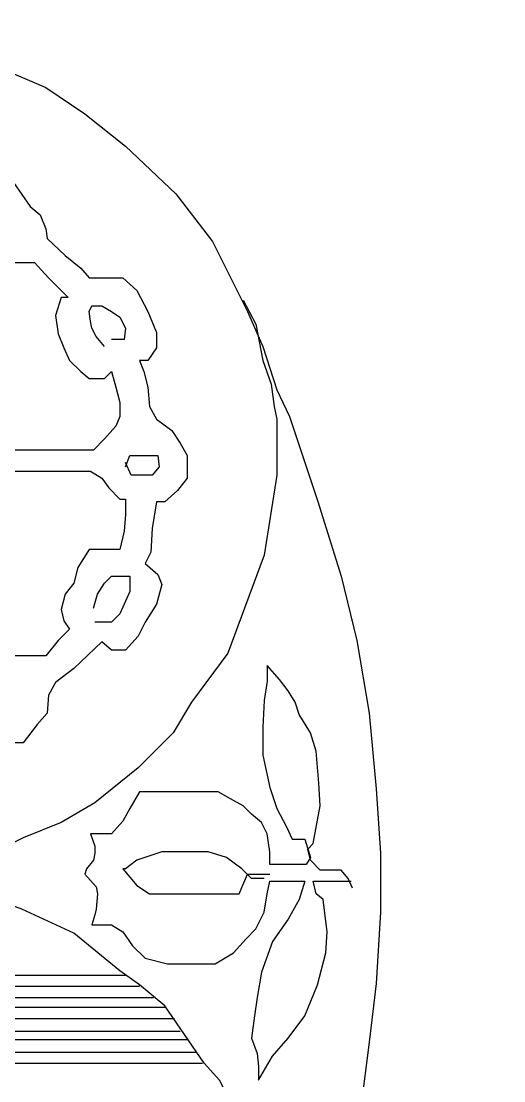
# Model space of a CAD drawing. Extents: x 730854 to 731444, y 4378581 to 4379608.
# Drawn here: x 730897.76 to 730901.2, y 4379440.71 to 4379448.27 of the extents above; entities that cross this region are included whole.
import ezdxf

# ---------------------------------------------------------------- set-up
doc = ezdxf.new("R2010")
doc.units = 0
doc.layers.get('0').update_dxf_attribs({"linetype": 'CONTINUOUS'})

msp = doc.modelspace()

# ---------------------------------------------------------------- linework, layer by layer
at = {"color": 0, "linetype": 'CONTINUOUS'}
for p, q in [((730897.53, 4379447.97), (730897.93, 4379447.8)), ((730897.53, 4379447.97), (730897.93, 4379447.8)), ((730897.93, 4379447.8), (730898.21, 4379447.61)), ((730897.93, 4379447.8), (730898.21, 4379447.61)), ((730898.21, 4379447.61), (730898.5, 4379447.38)), ((730898.21, 4379447.61), (730898.5, 4379447.38)), ((730898.5, 4379447.38), (730898.86, 4379447.04)), ((730898.5, 4379447.38), (730898.86, 4379447.04)), ((730897.7, 4379447.12), (730897.82, 4379446.95)), ((730897.7, 4379447.12), (730897.82, 4379446.95)), ((730898.86, 4379447.04), (730899.12, 4379446.7)), ((730898.86, 4379447.04), (730899.12, 4379446.7)), ((730897.82, 4379446.95), (730897.89, 4379446.89)), ((730897.82, 4379446.95), (730897.89, 4379446.89)), ((730897.89, 4379446.89), (730897.93, 4379446.79)), ((730897.89, 4379446.89), (730897.93, 4379446.79)), ((730897.93, 4379446.79), (730897.94, 4379446.72)), ((730897.93, 4379446.79), (730897.94, 4379446.72)), ((730897.94, 4379446.72), (730898.07, 4379446.6)), ((730897.94, 4379446.72), (730898.07, 4379446.6)), ((730899.12, 4379446.7), (730899.37, 4379446.2)), ((730899.12, 4379446.7), (730899.37, 4379446.2)), ((730897.68, 4379446.55), (730897.77, 4379446.55)), ((730897.68, 4379446.55), (730897.77, 4379446.55)), ((730897.77, 4379446.55), (730897.85, 4379446.55)), ((730897.77, 4379446.55), (730897.85, 4379446.55)), ((730897.85, 4379446.55), (730897.95, 4379446.44)), ((730897.85, 4379446.55), (730897.95, 4379446.44)), ((730898.07, 4379446.6), (730898.18, 4379446.51)), ((730898.07, 4379446.6), (730898.18, 4379446.51)), ((730898.18, 4379446.51), (730898.24, 4379446.44)), ((730898.18, 4379446.51), (730898.24, 4379446.44)), ((730897.95, 4379446.44), (730898.04, 4379446.35)), ((730897.95, 4379446.44), (730898.04, 4379446.35)), ((730898.24, 4379446.44), (730898.29, 4379446.44)), ((730898.24, 4379446.44), (730898.29, 4379446.44)), ((730898.29, 4379446.44), (730898.36, 4379446.44)), ((730898.29, 4379446.44), (730898.36, 4379446.44)), ((730898.36, 4379446.44), (730898.48, 4379446.44)), ((730898.36, 4379446.44), (730898.48, 4379446.44)), ((730898.48, 4379446.44), (730898.58, 4379446.35)), ((730898.48, 4379446.44), (730898.58, 4379446.35)), ((730898.04, 4379446.35), (730898.09, 4379446.3)), ((730898.04, 4379446.35), (730898.09, 4379446.3)), ((730898.58, 4379446.35), (730898.66, 4379446.2)), ((730898.58, 4379446.35), (730898.66, 4379446.2)), ((730898.04, 4379446.3), (730898, 4379446.17)), ((730898.04, 4379446.3), (730898, 4379446.17)), ((730898.09, 4379446.3), (730898.04, 4379446.3)), ((730898.09, 4379446.3), (730898.04, 4379446.3)), ((730898.24, 4379446.2), (730898.26, 4379446.24)), ((730898.24, 4379446.2), (730898.26, 4379446.24)), ((730898.26, 4379446.24), (730898.33, 4379446.24)), ((730898.26, 4379446.24), (730898.33, 4379446.24)), ((730898.33, 4379446.24), (730898.4, 4379446.2)), ((730898.33, 4379446.24), (730898.4, 4379446.2)), ((730899.34, 4379446.28), (730899.43, 4379446.11)), ((730899.34, 4379446.28), (730899.43, 4379446.11)), ((730898, 4379446.17), (730898.02, 4379446.04)), ((730898, 4379446.17), (730898.02, 4379446.04)), ((730898.25, 4379446.13), (730898.24, 4379446.2)), ((730898.25, 4379446.13), (730898.24, 4379446.2)), ((730898.4, 4379446.2), (730898.46, 4379446.16)), ((730898.4, 4379446.2), (730898.46, 4379446.16)), ((730898.66, 4379446.2), (730898.72, 4379446.05)), ((730898.66, 4379446.2), (730898.72, 4379446.05)), ((730899.37, 4379446.2), (730899.48, 4379445.95)), ((730899.37, 4379446.2), (730899.48, 4379445.95)), ((730898.26, 4379446.08), (730898.25, 4379446.13)), ((730898.26, 4379446.08), (730898.25, 4379446.13)), ((730898.46, 4379446.16), (730898.5, 4379446.08)), ((730898.46, 4379446.16), (730898.5, 4379446.08)), ((730899.43, 4379446.11), (730899.48, 4379445.85)), ((730899.43, 4379446.11), (730899.48, 4379445.85)), ((730898.02, 4379446.04), (730898.06, 4379445.94)), ((730898.02, 4379446.04), (730898.06, 4379445.94)), ((730898.29, 4379446.02), (730898.26, 4379446.08)), ((730898.29, 4379446.02), (730898.26, 4379446.08)), ((730898.35, 4379445.95), (730898.29, 4379446.02)), ((730898.35, 4379445.95), (730898.29, 4379446.02)), ((730898.5, 4379446.08), (730898.49, 4379446)), ((730898.5, 4379446.08), (730898.49, 4379446)), ((730898.72, 4379446.05), (730898.72, 4379445.94)), ((730898.72, 4379446.05), (730898.72, 4379445.94)), ((730898.06, 4379445.94), (730898.1, 4379445.85)), ((730898.06, 4379445.94), (730898.1, 4379445.85)), ((730898.46, 4379446), (730898.4, 4379446)), ((730898.46, 4379446), (730898.4, 4379446)), ((730898.49, 4379446), (730898.46, 4379446)), ((730898.49, 4379446), (730898.46, 4379446)), ((730898.72, 4379445.94), (730898.66, 4379445.85)), ((730898.72, 4379445.94), (730898.66, 4379445.85)), ((730899.48, 4379445.95), (730899.58, 4379445.64)), ((730899.48, 4379445.95), (730899.58, 4379445.64)), ((730898.1, 4379445.85), (730898.18, 4379445.77)), ((730898.1, 4379445.85), (730898.18, 4379445.77)), ((730898.66, 4379445.85), (730898.6, 4379445.85)), ((730898.6, 4379445.85), (730898.63, 4379445.77)), ((730898.66, 4379445.85), (730898.6, 4379445.85)), ((730898.6, 4379445.85), (730898.63, 4379445.77)), ((730899.48, 4379445.85), (730899.54, 4379445.68)), ((730899.48, 4379445.85), (730899.54, 4379445.68)), ((730898.18, 4379445.77), (730898.24, 4379445.72)), ((730898.18, 4379445.77), (730898.24, 4379445.72)), ((730898.24, 4379445.72), (730898.29, 4379445.72)), ((730898.24, 4379445.72), (730898.29, 4379445.72)), ((730898.29, 4379445.72), (730898.35, 4379445.72)), ((730898.29, 4379445.72), (730898.35, 4379445.72)), ((730898.35, 4379445.72), (730898.4, 4379445.77)), ((730898.35, 4379445.72), (730898.4, 4379445.77)), ((730898.4, 4379445.77), (730898.43, 4379445.66)), ((730898.4, 4379445.77), (730898.43, 4379445.66)), ((730898.63, 4379445.77), (730898.66, 4379445.66)), ((730898.63, 4379445.77), (730898.66, 4379445.66)), ((730898.43, 4379445.66), (730898.46, 4379445.55)), ((730898.43, 4379445.66), (730898.46, 4379445.55)), ((730898.66, 4379445.66), (730898.67, 4379445.52)), ((730898.66, 4379445.66), (730898.67, 4379445.52)), ((730899.54, 4379445.68), (730899.56, 4379445.52)), ((730899.54, 4379445.68), (730899.56, 4379445.52)), ((730899.58, 4379445.64), (730899.67, 4379445.45)), ((730899.58, 4379445.64), (730899.67, 4379445.45)), ((730898.46, 4379445.55), (730898.46, 4379445.45)), ((730898.46, 4379445.55), (730898.46, 4379445.45)), ((730898.67, 4379445.52), (730898.72, 4379445.43)), ((730898.67, 4379445.52), (730898.72, 4379445.43)), ((730899.56, 4379445.52), (730899.58, 4379445.43)), ((730899.56, 4379445.52), (730899.58, 4379445.43)), ((730898.46, 4379445.45), (730898.43, 4379445.38)), ((730898.46, 4379445.45), (730898.43, 4379445.38)), ((730898.72, 4379445.43), (730898.83, 4379445.35)), ((730898.72, 4379445.43), (730898.83, 4379445.35)), ((730899.58, 4379445.43), (730899.58, 4379445.03)), ((730899.58, 4379445.43), (730899.58, 4379445.03)), ((730899.67, 4379445.45), (730899.87, 4379444.85)), ((730899.67, 4379445.45), (730899.87, 4379444.85)), ((730898.43, 4379445.38), (730898.35, 4379445.29)), ((730898.43, 4379445.38), (730898.35, 4379445.29)), ((730898.83, 4379445.35), (730898.89, 4379445.26)), ((730898.83, 4379445.35), (730898.89, 4379445.26)), ((730898.35, 4379445.29), (730898.27, 4379445.21)), ((730898.35, 4379445.29), (730898.27, 4379445.21)), ((730898.89, 4379445.26), (730898.94, 4379445.17)), ((730898.89, 4379445.26), (730898.94, 4379445.17)), ((730897.79, 4379445.21), (730897.69, 4379445.21)), ((730897.79, 4379445.21), (730897.69, 4379445.21)), ((730897.96, 4379445.21), (730897.79, 4379445.21)), ((730897.96, 4379445.21), (730897.79, 4379445.21)), ((730898.13, 4379445.21), (730897.96, 4379445.21)), ((730898.13, 4379445.21), (730897.96, 4379445.21)), ((730898.27, 4379445.21), (730898.13, 4379445.21)), ((730898.27, 4379445.21), (730898.13, 4379445.21)), ((730898.5, 4379445.09), (730898.53, 4379445.17)), ((730898.5, 4379445.09), (730898.53, 4379445.17)), ((730898.54, 4379445.03), (730898.5, 4379445.12)), ((730898.54, 4379445.03), (730898.5, 4379445.12)), ((730898.53, 4379445.17), (730898.58, 4379445.17)), ((730898.53, 4379445.17), (730898.58, 4379445.17)), ((730898.58, 4379445.17), (730898.66, 4379445.17)), ((730898.58, 4379445.17), (730898.66, 4379445.17)), ((730898.66, 4379445.17), (730898.73, 4379445.17)), ((730898.66, 4379445.17), (730898.73, 4379445.17)), ((730898.73, 4379445.17), (730898.74, 4379445.09)), ((730898.73, 4379445.17), (730898.74, 4379445.09)), ((730898.94, 4379445.17), (730898.94, 4379445.01)), ((730898.94, 4379445.17), (730898.94, 4379445.01)), ((730897.69, 4379445.06), (730897.79, 4379445.06)), ((730897.69, 4379445.06), (730897.79, 4379445.06)), ((730897.79, 4379445.06), (730897.97, 4379445.06)), ((730897.79, 4379445.06), (730897.97, 4379445.06)), ((730897.97, 4379445.06), (730898.15, 4379445.06)), ((730897.97, 4379445.06), (730898.15, 4379445.06)), ((730898.15, 4379445.06), (730898.25, 4379445.06)), ((730898.15, 4379445.06), (730898.25, 4379445.06)), ((730898.25, 4379445.06), (730898.33, 4379445.01)), ((730898.25, 4379445.06), (730898.33, 4379445.01)), ((730898.58, 4379445.03), (730898.54, 4379445.03)), ((730898.58, 4379445.03), (730898.54, 4379445.03)), ((730898.64, 4379445.03), (730898.58, 4379445.03)), ((730898.64, 4379445.03), (730898.58, 4379445.03)), ((730898.69, 4379445.03), (730898.64, 4379445.03)), ((730898.69, 4379445.03), (730898.64, 4379445.03)), ((730898.74, 4379445.09), (730898.69, 4379445.03)), ((730898.74, 4379445.09), (730898.69, 4379445.03)), ((730899.58, 4379445.03), (730899.49, 4379444.46)), ((730899.58, 4379445.03), (730899.49, 4379444.46)), ((730898.33, 4379445.01), (730898.38, 4379444.94)), ((730898.33, 4379445.01), (730898.38, 4379444.94)), ((730898.94, 4379445.01), (730898.87, 4379444.92)), ((730898.94, 4379445.01), (730898.87, 4379444.92)), ((730898.38, 4379444.94), (730898.46, 4379444.86)), ((730898.38, 4379444.94), (730898.46, 4379444.86)), ((730898.87, 4379444.92), (730898.78, 4379444.84)), ((730898.87, 4379444.92), (730898.78, 4379444.84)), ((730898.46, 4379444.86), (730898.5, 4379444.86)), ((730898.46, 4379444.86), (730898.5, 4379444.86)), ((730898.5, 4379444.86), (730898.5, 4379444.75)), ((730898.5, 4379444.86), (730898.5, 4379444.75)), ((730898.72, 4379444.84), (730898.69, 4379444.65)), ((730898.72, 4379444.84), (730898.69, 4379444.65)), ((730898.78, 4379444.84), (730898.72, 4379444.84)), ((730898.78, 4379444.84), (730898.72, 4379444.84)), ((730899.87, 4379444.85), (730900.04, 4379444.31)), ((730899.87, 4379444.85), (730900.04, 4379444.31)), ((730898.5, 4379444.75), (730898.49, 4379444.63)), ((730898.5, 4379444.75), (730898.49, 4379444.63)), ((730898.69, 4379444.65), (730898.68, 4379444.48)), ((730898.69, 4379444.65), (730898.68, 4379444.48)), ((730898.49, 4379444.63), (730898.46, 4379444.5)), ((730898.49, 4379444.63), (730898.46, 4379444.5)), ((730898.24, 4379444.5), (730898.16, 4379444.37)), ((730898.24, 4379444.5), (730898.16, 4379444.37)), ((730898.33, 4379444.5), (730898.24, 4379444.5)), ((730898.33, 4379444.5), (730898.24, 4379444.5)), ((730898.4, 4379444.5), (730898.33, 4379444.5)), ((730898.4, 4379444.5), (730898.33, 4379444.5)), ((730898.46, 4379444.5), (730898.4, 4379444.5)), ((730898.46, 4379444.5), (730898.4, 4379444.5)), ((730898.68, 4379444.48), (730898.64, 4379444.4)), ((730898.68, 4379444.48), (730898.64, 4379444.4)), ((730899.49, 4379444.46), (730899.35, 4379444.08)), ((730899.49, 4379444.46), (730899.35, 4379444.08)), ((730898.16, 4379444.37), (730898.13, 4379444.26)), ((730898.16, 4379444.37), (730898.13, 4379444.26)), ((730898.64, 4379444.4), (730898.73, 4379444.32)), ((730898.64, 4379444.4), (730898.73, 4379444.32)), ((730898.35, 4379444.26), (730898.4, 4379444.31)), ((730898.35, 4379444.26), (730898.4, 4379444.31)), ((730898.4, 4379444.31), (730898.47, 4379444.31)), ((730898.4, 4379444.31), (730898.47, 4379444.31)), ((730898.47, 4379444.31), (730898.53, 4379444.31)), ((730898.47, 4379444.31), (730898.53, 4379444.31)), ((730898.53, 4379444.31), (730898.53, 4379444.2)), ((730898.53, 4379444.31), (730898.53, 4379444.2)), ((730898.73, 4379444.32), (730898.76, 4379444.25)), ((730898.73, 4379444.32), (730898.76, 4379444.25)), ((730900.04, 4379444.31), (730900.15, 4379443.85)), ((730900.04, 4379444.31), (730900.15, 4379443.85)), ((730898.13, 4379444.26), (730898.07, 4379444.18)), ((730898.13, 4379444.26), (730898.07, 4379444.18)), ((730898.3, 4379444.18), (730898.35, 4379444.26)), ((730898.3, 4379444.18), (730898.35, 4379444.26)), ((730898.53, 4379444.2), (730898.49, 4379444.11)), ((730898.53, 4379444.2), (730898.49, 4379444.11)), ((730898.76, 4379444.25), (730898.72, 4379444.11)), ((730898.76, 4379444.25), (730898.72, 4379444.11)), ((730898.07, 4379444.18), (730898.04, 4379444.07)), ((730898.07, 4379444.18), (730898.04, 4379444.07)), ((730898.27, 4379444.08), (730898.3, 4379444.18)), ((730898.27, 4379444.08), (730898.3, 4379444.18)), ((730898.04, 4379444.07), (730898.06, 4379443.99)), ((730898.04, 4379444.07), (730898.06, 4379443.99)), ((730898.49, 4379444.11), (730898.46, 4379444.04)), ((730898.49, 4379444.11), (730898.46, 4379444.04)), ((730898.72, 4379444.11), (730898.64, 4379443.98)), ((730898.72, 4379444.11), (730898.64, 4379443.98)), ((730899.35, 4379444.08), (730899.23, 4379443.76)), ((730899.35, 4379444.08), (730899.23, 4379443.76)), ((730898.06, 4379443.99), (730898.1, 4379443.93)), ((730898.06, 4379443.99), (730898.1, 4379443.93)), ((730898.3, 4379443.98), (730898.28, 4379443.98)), ((730898.3, 4379443.98), (730898.28, 4379443.98)), ((730898.35, 4379443.98), (730898.3, 4379443.98)), ((730898.35, 4379443.98), (730898.3, 4379443.98)), ((730898.4, 4379443.98), (730898.35, 4379443.98)), ((730898.4, 4379443.98), (730898.35, 4379443.98)), ((730898.46, 4379444.04), (730898.4, 4379443.98)), ((730898.46, 4379444.04), (730898.4, 4379443.98)), ((730898.64, 4379443.98), (730898.59, 4379443.88)), ((730898.64, 4379443.98), (730898.59, 4379443.88)), ((730898.1, 4379443.93), (730898.02, 4379443.85)), ((730898.1, 4379443.93), (730898.02, 4379443.85)), ((730898.02, 4379443.85), (730897.93, 4379443.74)), ((730898.02, 4379443.85), (730897.93, 4379443.74)), ((730898.33, 4379443.84), (730898.13, 4379443.65)), ((730898.33, 4379443.84), (730898.13, 4379443.65)), ((730898.4, 4379443.78), (730898.33, 4379443.84)), ((730898.4, 4379443.78), (730898.33, 4379443.84)), ((730898.59, 4379443.88), (730898.5, 4379443.78)), ((730898.59, 4379443.88), (730898.5, 4379443.78)), ((730900.15, 4379443.85), (730900.24, 4379443.33)), ((730900.15, 4379443.85), (730900.24, 4379443.33)), ((730897.85, 4379443.74), (730897.69, 4379443.74)), ((730897.85, 4379443.74), (730897.69, 4379443.74)), ((730897.93, 4379443.74), (730897.85, 4379443.74)), ((730897.93, 4379443.74), (730897.85, 4379443.74)), ((730898.43, 4379443.78), (730898.4, 4379443.78)), ((730898.43, 4379443.78), (730898.4, 4379443.78)), ((730898.5, 4379443.78), (730898.43, 4379443.78)), ((730898.5, 4379443.78), (730898.43, 4379443.78)), ((730899.23, 4379443.76), (730898.97, 4379443.41)), ((730899.23, 4379443.76), (730898.97, 4379443.41)), ((730899.6, 4379443.57), (730899.51, 4379443.67)), ((730899.51, 4379443.67), (730899.51, 4379443.56)), ((730899.6, 4379443.57), (730899.51, 4379443.67)), ((730899.51, 4379443.67), (730899.51, 4379443.56)), ((730898.13, 4379443.65), (730898, 4379443.55)), ((730898.13, 4379443.65), (730898, 4379443.55)), ((730898, 4379443.55), (730897.95, 4379443.46)), ((730898, 4379443.55), (730897.95, 4379443.46)), ((730899.51, 4379443.56), (730899.49, 4379443.42)), ((730899.51, 4379443.56), (730899.49, 4379443.42)), ((730899.66, 4379443.49), (730899.6, 4379443.57)), ((730899.66, 4379443.49), (730899.6, 4379443.57)), ((730897.95, 4379443.46), (730897.94, 4379443.33)), ((730897.95, 4379443.46), (730897.94, 4379443.33)), ((730899.71, 4379443.41), (730899.66, 4379443.49)), ((730899.71, 4379443.41), (730899.66, 4379443.49)), ((730898.97, 4379443.41), (730898.84, 4379443.19)), ((730898.97, 4379443.41), (730898.84, 4379443.19)), ((730899.49, 4379443.42), (730899.48, 4379443.23)), ((730899.49, 4379443.42), (730899.48, 4379443.23)), ((730899.74, 4379443.32), (730899.71, 4379443.41)), ((730899.74, 4379443.32), (730899.71, 4379443.41)), ((730897.94, 4379443.33), (730897.87, 4379443.25)), ((730897.94, 4379443.33), (730897.87, 4379443.25)), ((730899.82, 4379443.19), (730899.74, 4379443.32)), ((730899.82, 4379443.19), (730899.74, 4379443.32)), ((730900.24, 4379443.33), (730900.29, 4379442.79)), ((730900.24, 4379443.33), (730900.29, 4379442.79)), ((730897.87, 4379443.25), (730897.77, 4379443.12)), ((730897.87, 4379443.25), (730897.77, 4379443.12)), ((730899.48, 4379443.23), (730899.48, 4379443.03)), ((730899.48, 4379443.23), (730899.48, 4379443.03)), ((730898.84, 4379443.19), (730898.59, 4379442.94)), ((730898.84, 4379443.19), (730898.59, 4379442.94)), ((730899.86, 4379443.06), (730899.82, 4379443.19)), ((730899.86, 4379443.06), (730899.82, 4379443.19)), ((730897.77, 4379443.12), (730897.68, 4379443.12)), ((730897.77, 4379443.12), (730897.68, 4379443.12)), ((730899.88, 4379442.83), (730899.86, 4379443.06)), ((730899.88, 4379442.83), (730899.86, 4379443.06)), ((730899.48, 4379443.03), (730899.53, 4379442.8)), ((730899.48, 4379443.03), (730899.53, 4379442.8)), ((730898.59, 4379442.94), (730898.28, 4379442.69)), ((730898.59, 4379442.94), (730898.28, 4379442.69)), ((730898.6, 4379442.77), (730898.53, 4379442.65)), ((730898.6, 4379442.77), (730898.53, 4379442.65)), ((730898.68, 4379442.77), (730898.6, 4379442.77)), ((730898.68, 4379442.77), (730898.6, 4379442.77)), ((730898.8, 4379442.77), (730898.68, 4379442.77)), ((730898.8, 4379442.77), (730898.68, 4379442.77)), ((730898.96, 4379442.77), (730898.8, 4379442.77)), ((730898.96, 4379442.77), (730898.8, 4379442.77)), ((730899.16, 4379442.77), (730898.96, 4379442.77)), ((730899.16, 4379442.77), (730898.96, 4379442.77)), ((730899.25, 4379442.72), (730899.16, 4379442.77)), ((730899.25, 4379442.72), (730899.16, 4379442.77)), ((730899.53, 4379442.8), (730899.58, 4379442.65)), ((730899.53, 4379442.8), (730899.58, 4379442.65)), ((730899.89, 4379442.67), (730899.88, 4379442.83)), ((730899.89, 4379442.67), (730899.88, 4379442.83)), ((730900.29, 4379442.79), (730900.32, 4379442.33)), ((730900.29, 4379442.79), (730900.32, 4379442.33)), ((730898.28, 4379442.69), (730898.04, 4379442.55)), ((730898.28, 4379442.69), (730898.04, 4379442.55)), ((730899.34, 4379442.67), (730899.25, 4379442.72)), ((730899.34, 4379442.67), (730899.25, 4379442.72)), ((730898.53, 4379442.65), (730898.48, 4379442.56)), ((730898.53, 4379442.65), (730898.48, 4379442.56)), ((730899.4, 4379442.61), (730899.34, 4379442.67)), ((730899.4, 4379442.61), (730899.34, 4379442.67)), ((730899.47, 4379442.55), (730899.4, 4379442.61)), ((730899.47, 4379442.55), (730899.4, 4379442.61)), ((730899.58, 4379442.65), (730899.65, 4379442.52)), ((730899.58, 4379442.65), (730899.65, 4379442.52)), ((730899.84, 4379442.4), (730899.89, 4379442.67)), ((730899.84, 4379442.4), (730899.89, 4379442.67)), ((730898.04, 4379442.55), (730897.77, 4379442.44)), ((730898.04, 4379442.55), (730897.77, 4379442.44)), ((730898.48, 4379442.56), (730898.4, 4379442.47)), ((730898.48, 4379442.56), (730898.4, 4379442.47)), ((730899.51, 4379442.47), (730899.47, 4379442.55)), ((730899.51, 4379442.47), (730899.47, 4379442.55)), ((730898.3, 4379442.47), (730898.25, 4379442.47)), ((730898.25, 4379442.47), (730898.28, 4379442.38)), ((730898.3, 4379442.47), (730898.25, 4379442.47)), ((730898.25, 4379442.47), (730898.28, 4379442.38)), ((730898.35, 4379442.47), (730898.3, 4379442.47)), ((730898.35, 4379442.47), (730898.3, 4379442.47)), ((730898.4, 4379442.47), (730898.35, 4379442.47)), ((730898.4, 4379442.47), (730898.35, 4379442.47)), ((730899.53, 4379442.34), (730899.51, 4379442.47)), ((730899.53, 4379442.34), (730899.51, 4379442.47)), ((730899.65, 4379442.52), (730899.69, 4379442.43)), ((730899.65, 4379442.52), (730899.69, 4379442.43)), ((730897.77, 4379442.44), (730897.57, 4379442.34)), ((730897.77, 4379442.44), (730897.57, 4379442.34)), ((730898.28, 4379442.38), (730898.28, 4379442.33)), ((730898.28, 4379442.38), (730898.28, 4379442.33)), ((730899.69, 4379442.43), (730899.78, 4379442.43)), ((730899.69, 4379442.43), (730899.78, 4379442.43)), ((730899.78, 4379442.43), (730899.82, 4379442.3)), ((730899.78, 4379442.43), (730899.82, 4379442.3)), ((730899.8, 4379442.36), (730899.84, 4379442.4)), ((730899.8, 4379442.36), (730899.84, 4379442.4)), ((730898.28, 4379442.33), (730898.27, 4379442.28)), ((730898.28, 4379442.33), (730898.27, 4379442.28)), ((730898.76, 4379442.34), (730898.58, 4379442.28)), ((730898.76, 4379442.34), (730898.58, 4379442.28)), ((730898.86, 4379442.34), (730898.76, 4379442.34)), ((730898.86, 4379442.34), (730898.76, 4379442.34)), ((730898.94, 4379442.34), (730898.86, 4379442.34)), ((730898.94, 4379442.34), (730898.86, 4379442.34)), ((730899.09, 4379442.34), (730898.94, 4379442.34)), ((730899.09, 4379442.34), (730898.94, 4379442.34)), ((730899.22, 4379442.3), (730899.09, 4379442.34)), ((730899.22, 4379442.3), (730899.09, 4379442.34)), ((730899.53, 4379442.25), (730899.53, 4379442.34)), ((730899.53, 4379442.25), (730899.53, 4379442.34)), ((730899.82, 4379442.28), (730899.8, 4379442.36)), ((730899.82, 4379442.28), (730899.8, 4379442.36)), ((730900.32, 4379442.33), (730900.32, 4379441.91)), ((730900.32, 4379442.33), (730900.32, 4379441.91)), ((730898.27, 4379442.28), (730898.22, 4379442.22)), ((730898.27, 4379442.28), (730898.22, 4379442.22)), ((730898.58, 4379442.28), (730898.5, 4379442.22)), ((730898.58, 4379442.28), (730898.5, 4379442.22)), ((730899.33, 4379442.22), (730899.22, 4379442.3)), ((730899.33, 4379442.22), (730899.22, 4379442.3)), ((730899.57, 4379442.25), (730899.53, 4379442.25)), ((730899.57, 4379442.25), (730899.53, 4379442.25)), ((730899.64, 4379442.25), (730899.57, 4379442.25)), ((730899.64, 4379442.25), (730899.57, 4379442.25)), ((730899.73, 4379442.25), (730899.64, 4379442.25)), ((730899.73, 4379442.25), (730899.64, 4379442.25)), ((730899.79, 4379442.25), (730899.73, 4379442.25)), ((730899.79, 4379442.25), (730899.73, 4379442.25)), ((730899.82, 4379442.3), (730899.79, 4379442.25)), ((730899.82, 4379442.3), (730899.79, 4379442.25)), ((730899.89, 4379442.21), (730899.82, 4379442.28)), ((730899.89, 4379442.21), (730899.82, 4379442.28)), ((730898.22, 4379442.22), (730898.21, 4379442.18)), ((730898.22, 4379442.22), (730898.21, 4379442.18)), ((730898.21, 4379442.18), (730898.29, 4379442.09)), ((730898.21, 4379442.18), (730898.29, 4379442.09)), ((730898.5, 4379442.22), (730898.48, 4379442.22)), ((730898.48, 4379442.22), (730898.58, 4379442.1)), ((730898.5, 4379442.22), (730898.48, 4379442.22)), ((730898.48, 4379442.22), (730898.58, 4379442.1)), ((730899.31, 4379442.04), (730899.37, 4379442.18)), ((730899.31, 4379442.04), (730899.37, 4379442.18)), ((730899.4, 4379442.15), (730899.33, 4379442.22)), ((730899.4, 4379442.15), (730899.33, 4379442.22)), ((730899.37, 4379442.18), (730899.47, 4379442.18)), ((730899.37, 4379442.18), (730899.47, 4379442.18)), ((730899.47, 4379442.18), (730899.53, 4379442.18)), ((730899.47, 4379442.18), (730899.53, 4379442.18)), ((730899.97, 4379442.21), (730899.89, 4379442.21)), ((730899.97, 4379442.21), (730899.89, 4379442.21)), ((730900.04, 4379442.21), (730899.97, 4379442.21)), ((730900.04, 4379442.21), (730899.97, 4379442.21)), ((730900.09, 4379442.15), (730900.04, 4379442.21)), ((730900.09, 4379442.15), (730900.04, 4379442.21)), ((730897.76, 4379441.93), (730897.36, 4379442.08)), ((730897.76, 4379441.93), (730897.36, 4379442.08)), ((730898.29, 4379442.09), (730898.3, 4379442.04)), ((730898.29, 4379442.09), (730898.3, 4379442.04)), ((730898.58, 4379442.1), (730898.67, 4379442.04)), ((730898.58, 4379442.1), (730898.67, 4379442.04)), ((730899.49, 4379442.15), (730899.4, 4379442.15)), ((730899.49, 4379442.15), (730899.4, 4379442.15)), ((730899.51, 4379442.04), (730899.53, 4379442.13)), ((730899.51, 4379442.04), (730899.53, 4379442.13)), ((730899.53, 4379442.13), (730899.63, 4379442.13)), ((730899.53, 4379442.13), (730899.63, 4379442.13)), ((730899.63, 4379442.13), (730899.71, 4379442.13)), ((730899.63, 4379442.13), (730899.71, 4379442.13)), ((730899.71, 4379442.13), (730899.78, 4379442.13)), ((730899.71, 4379442.13), (730899.78, 4379442.13)), ((730899.78, 4379442.13), (730899.74, 4379442)), ((730899.78, 4379442.13), (730899.74, 4379442)), ((730899.86, 4379442.04), (730899.84, 4379442.13)), ((730899.84, 4379442.13), (730899.94, 4379442.13)), ((730899.86, 4379442.04), (730899.84, 4379442.13)), ((730899.84, 4379442.13), (730899.94, 4379442.13)), ((730899.94, 4379442.13), (730900.02, 4379442.13)), ((730899.94, 4379442.13), (730900.02, 4379442.13)), ((730900.02, 4379442.13), (730900.11, 4379442.13)), ((730900.02, 4379442.13), (730900.11, 4379442.13)), ((730900.12, 4379442.08), (730900.09, 4379442.15)), ((730900.12, 4379442.08), (730900.09, 4379442.15)), ((730898.3, 4379442.04), (730898.29, 4379441.93)), ((730898.3, 4379442.04), (730898.29, 4379441.93)), ((730898.67, 4379442.04), (730898.79, 4379442.04)), ((730898.67, 4379442.04), (730898.79, 4379442.04)), ((730898.79, 4379442.04), (730898.92, 4379442.04)), ((730898.79, 4379442.04), (730898.92, 4379442.04)), ((730898.92, 4379442.04), (730899.04, 4379442.04)), ((730898.92, 4379442.04), (730899.04, 4379442.04)), ((730899.04, 4379442.04), (730899.14, 4379442.04)), ((730899.04, 4379442.04), (730899.14, 4379442.04)), ((730899.14, 4379442.04), (730899.23, 4379442.04)), ((730899.14, 4379442.04), (730899.23, 4379442.04)), ((730899.23, 4379442.04), (730899.31, 4379442.04)), ((730899.23, 4379442.04), (730899.31, 4379442.04)), ((730899.49, 4379441.91), (730899.51, 4379442.04)), ((730899.49, 4379441.91), (730899.51, 4379442.04)), ((730899.74, 4379442), (730899.66, 4379441.86)), ((730899.74, 4379442), (730899.66, 4379441.86)), ((730899.91, 4379442), (730899.86, 4379442.04)), ((730899.91, 4379442), (730899.86, 4379442.04)), ((730899.94, 4379441.77), (730899.91, 4379442)), ((730899.94, 4379441.77), (730899.91, 4379442)), ((730898.13, 4379441.76), (730897.76, 4379441.93)), ((730898.13, 4379441.76), (730897.76, 4379441.93)), ((730898.29, 4379441.93), (730898.28, 4379441.89)), ((730898.29, 4379441.93), (730898.28, 4379441.89)), ((730898.28, 4379441.89), (730898.26, 4379441.82)), ((730898.28, 4379441.89), (730898.26, 4379441.82)), ((730899.43, 4379441.79), (730899.49, 4379441.91)), ((730899.43, 4379441.79), (730899.49, 4379441.91)), ((730899.66, 4379441.86), (730899.55, 4379441.7)), ((730899.66, 4379441.86), (730899.55, 4379441.7)), ((730900.32, 4379441.91), (730900.29, 4379441.4)), ((730900.32, 4379441.91), (730900.29, 4379441.4)), ((730898.26, 4379441.82), (730898.35, 4379441.82)), ((730898.26, 4379441.82), (730898.35, 4379441.82)), ((730898.35, 4379441.82), (730898.4, 4379441.82)), ((730898.35, 4379441.82), (730898.4, 4379441.82)), ((730898.4, 4379441.82), (730898.48, 4379441.77)), ((730898.4, 4379441.82), (730898.48, 4379441.77)), ((730899.36, 4379441.72), (730899.43, 4379441.79)), ((730899.36, 4379441.72), (730899.43, 4379441.79)), ((730898.46, 4379441.49), (730898.13, 4379441.76)), ((730898.46, 4379441.49), (730898.13, 4379441.76)), ((730898.48, 4379441.77), (730898.55, 4379441.67)), ((730898.48, 4379441.77), (730898.55, 4379441.67)), ((730899.27, 4379441.62), (730899.36, 4379441.72)), ((730899.27, 4379441.62), (730899.36, 4379441.72)), ((730899.55, 4379441.7), (730899.47, 4379441.48)), ((730899.55, 4379441.7), (730899.47, 4379441.48)), ((730899.93, 4379441.62), (730899.94, 4379441.77)), ((730899.93, 4379441.62), (730899.94, 4379441.77)), ((730898.55, 4379441.67), (730898.64, 4379441.58)), ((730898.55, 4379441.67), (730898.64, 4379441.58)), ((730898.64, 4379441.58), (730898.8, 4379441.54)), ((730898.64, 4379441.58), (730898.8, 4379441.54)), ((730899.14, 4379441.54), (730899.27, 4379441.62)), ((730899.14, 4379441.54), (730899.27, 4379441.62)), ((730899.87, 4379441.39), (730899.93, 4379441.62)), ((730899.87, 4379441.39), (730899.93, 4379441.62)), ((730898.6, 4379441.39), (730898.46, 4379441.49)), ((730898.6, 4379441.39), (730898.46, 4379441.49)), ((730898.8, 4379441.54), (730898.96, 4379441.54)), ((730898.8, 4379441.54), (730898.96, 4379441.54)), ((730898.96, 4379441.54), (730899.14, 4379441.54)), ((730898.96, 4379441.54), (730899.14, 4379441.54)), ((730899.47, 4379441.48), (730899.44, 4379441.3)), ((730899.47, 4379441.48), (730899.44, 4379441.3)), ((730897.49, 4379441.46), (730898.33, 4379441.46)), ((730897.49, 4379441.46), (730898.33, 4379441.46)), ((730898.33, 4379441.46), (730898.5, 4379441.46)), ((730898.33, 4379441.46), (730898.5, 4379441.46)), ((730900.29, 4379441.4), (730900.24, 4379440.98)), ((730900.29, 4379441.4), (730900.24, 4379440.98)), ((730897.53, 4379441.38), (730898.6, 4379441.38)), ((730897.53, 4379441.38), (730898.6, 4379441.38)), ((730898.78, 4379441.24), (730898.6, 4379441.39)), ((730898.78, 4379441.24), (730898.6, 4379441.39)), ((730899.78, 4379441.17), (730899.87, 4379441.39)), ((730899.78, 4379441.17), (730899.87, 4379441.39)), ((730897.53, 4379441.3), (730898.7, 4379441.3)), ((730897.53, 4379441.3), (730898.7, 4379441.3)), ((730899.44, 4379441.3), (730899.42, 4379441.17)), ((730899.44, 4379441.3), (730899.42, 4379441.17)), ((730897.53, 4379441.23), (730898.78, 4379441.23)), ((730897.53, 4379441.23), (730898.78, 4379441.23)), ((730899.06, 4379440.83), (730898.78, 4379441.24)), ((730899.06, 4379440.83), (730898.78, 4379441.24)), ((730899.42, 4379441.17), (730899.4, 4379441.01)), ((730899.42, 4379441.17), (730899.4, 4379441.01)), ((730899.66, 4379441.01), (730899.78, 4379441.17)), ((730899.66, 4379441.01), (730899.78, 4379441.17)), ((730897.53, 4379441.15), (730898.85, 4379441.15)), ((730897.53, 4379441.15), (730898.85, 4379441.15)), ((730897.53, 4379441.06), (730898.89, 4379441.06)), ((730897.53, 4379441.06), (730898.89, 4379441.06)), ((730897.53, 4379441), (730898.95, 4379441)), ((730897.53, 4379441), (730898.95, 4379441)), ((730899.4, 4379441.01), (730899.44, 4379440.9)), ((730899.4, 4379441.01), (730899.44, 4379440.9)), ((730899.55, 4379440.88), (730899.66, 4379441.01)), ((730899.55, 4379440.88), (730899.66, 4379441.01)), ((730900.24, 4379440.98), (730900.16, 4379440.36)), ((730900.24, 4379440.98), (730900.16, 4379440.36)), ((730897.53, 4379440.91), (730899, 4379440.91)), ((730897.53, 4379440.91), (730899, 4379440.91)), ((730899.44, 4379440.9), (730899.45, 4379440.81)), ((730899.44, 4379440.9), (730899.45, 4379440.81)), ((730899.45, 4379440.71), (730899.55, 4379440.88)), ((730899.45, 4379440.71), (730899.55, 4379440.88)), ((730897.53, 4379440.83), (730899.05, 4379440.83)), ((730897.53, 4379440.83), (730899.05, 4379440.83)), ((730899.17, 4379440.71), (730899.06, 4379440.83)), ((730899.17, 4379440.71), (730899.06, 4379440.83)), ((730899.45, 4379440.81), (730899.45, 4379440.71)), ((730899.45, 4379440.81), (730899.45, 4379440.71)), ((730899.28, 4379440.5), (730899.17, 4379440.71)), ((730899.28, 4379440.5), (730899.17, 4379440.71))]:
    msp.add_line(p, q, dxfattribs=at)

# ---------------------------------------------------------------- meshes
mesh = msp.add_polyface(dxfattribs=at)
corners = [(730854.5, 4378581), (730854.5, 4378581), (730854.5, 4378771.9618), (731162.5, 4378581), (730854.5, 4378946.4935), (731444, 4378581), (730854.5, 4379607.5), (731444, 4379242.0065), (731444, 4379607.5)]
mesh.append_faces([[corners[k] for k in face] for face in [(0, 1, 3, 2), (2, 3, 5, 4), (4, 5, 7, 6), (6, 7, 8, 8)]], dxfattribs={"vtx0": -1, "vtx2": -1, "color": 0})
mesh = msp.add_polyface(dxfattribs=at)
corners = [(730864.5, 4379421), (730864.5, 4379421), (730864.5, 4379595.2713), (731145.58, 4379421), (730864.5, 4379601.5), (731145.58, 4379427.2287), (731145.58, 4379601.5)]
mesh.append_faces([[corners[k] for k in face] for face in [(0, 1, 3, 2), (2, 3, 5, 4), (4, 5, 6, 6)]], dxfattribs={"vtx0": -1, "vtx2": -1, "color": 0})

doc.saveas('drawing.dxf')
